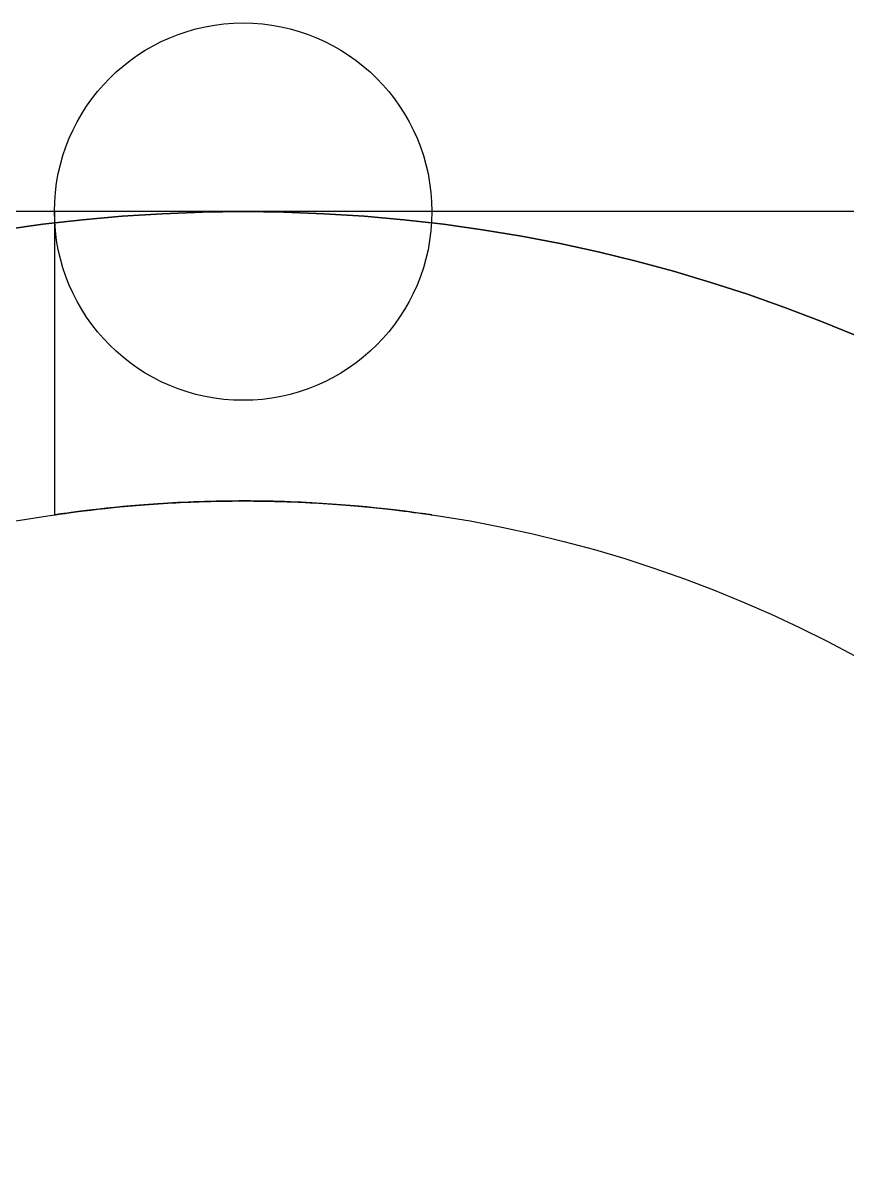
# Model space of a CAD drawing. Header units: millimetres. Extents: x -12.5 to 12.5, y -12.5 to 14.
# Drawn here: x -1.75 to 4.8, y 4.86 to 14 of the extents above; entities that cross this region are included whole.
import ezdxf

# ---------------------------------------------------------------- set-up
doc = ezdxf.new("R2010")
doc.units = ezdxf.units.MM
doc.layers.add('Body', color=7, linetype='CONTINUOUS')

msp = doc.modelspace()

# ---------------------------------------------------------------- linework, layer by layer
at = {"layer": 'Body'}
for p, q in [((12.5, 12.5, 40.7), (-12.5, 12.5, 40.7)), ((0, 12.5), (-12.5, 12.5)), ((0, 12.5), (-12.5, 12.5)), ((12.5, 12.5, 40.7), (-12.5, 12.5, 40.7)), ((-1.5, 12.5, 10), (-1.5, 10.0891, 10)), ((-1.5, 12.5, 10), (-1.5, 10.0891, 10)), ((12.5, 12.5), (0, 12.5)), ((12.5, 12.5), (0, 12.5))]:
    msp.add_line(p, q, dxfattribs=at)
for centre, radius in [((0, 12.5), 1.5), ((0, 12.5), 1.5), ((0, 0), 12.5), ((0, 0), 12.5), ((0, 0), 10.2), ((0, 0), 10.2), ((0, 0), 10.2), ((0, 0), 10.2), ((0, 0), 10.2), ((0, 0), 10.2)]:
    msp.add_circle(centre, radius, dxfattribs=at)
for start, end in [(90, -180), (90, -180), (0, 90), (0, 90)]:
    msp.add_arc((0, 0), 12.5, start, end, dxfattribs=at)
msp.add_open_spline([(-1.5, 10.0891, 10), (-1.49939, 10.088, 10.4177), (-1.32657, 10.119, 10.8463), (-0.95614, 10.1551, 11.1558), (-0.79312, 10.1705, 11.2915), (-0.58108, 10.1862, 11.4042), (-0.34752, 10.1941, 11.4592), (-0.11438, 10.2022, 11.5153), (0.1388, 10.2019, 11.5136), (0.37304, 10.1932, 11.4529), (0.85284, 10.1751, 11.3288), (1.19076, 10.1311, 10.996), (1.35724, 10.1093, 10.6387), (1.56068, 10.0804, 10.2049), (1.54717, 10.0832, 9.70256), (1.31446, 10.1149, 9.27737), (1.1383, 10.1375, 8.95427), (0.81437, 10.1767, 8.66085), (0.37304, 10.1932, 8.54713), (0.1564, 10.2013, 8.49099), (-0.07778, 10.2022, 8.48493), (-0.29689, 10.1957, 8.52968), (-0.51629, 10.1894, 8.57344), (-0.71949, 10.176, 8.66795), (-0.88168, 10.1618, 8.78647), (-1.30332, 10.1237, 9.09667), (-1.4994, 10.0877, 9.55597), (-1.5, 10.0891, 10)], degree=3, knots=[0, 0, 0, 0, 0.152007, 0.152007, 0.152007, 0.219028, 0.219028, 0.219028, 0.286049, 0.286049, 0.286049, 0.42256, 0.42256, 0.42256, 0.587769, 0.587769, 0.587769, 0.713967, 0.713967, 0.713967, 0.776218, 0.776218, 0.776218, 0.838469, 0.838469, 0.838469, 1, 1, 1, 1], dxfattribs=at)
msp.add_open_spline([(-1.5, 10.0891, 10), (-1.49939, 10.088, 10.4177), (-1.32657, 10.119, 10.8463), (-0.95614, 10.1551, 11.1558), (-0.79312, 10.1705, 11.2915), (-0.58108, 10.1862, 11.4042), (-0.34752, 10.1941, 11.4592), (-0.11438, 10.2022, 11.5153), (0.1388, 10.2019, 11.5136), (0.37304, 10.1932, 11.4529), (0.85284, 10.1751, 11.3288), (1.19076, 10.1311, 10.996), (1.35724, 10.1093, 10.6387), (1.56068, 10.0804, 10.2049), (1.54717, 10.0832, 9.70256), (1.31446, 10.1149, 9.27737), (1.1383, 10.1375, 8.95427), (0.81437, 10.1767, 8.66085), (0.37304, 10.1932, 8.54713), (0.1564, 10.2013, 8.49099), (-0.07778, 10.2022, 8.48493), (-0.29689, 10.1957, 8.52968), (-0.51629, 10.1894, 8.57344), (-0.71949, 10.176, 8.66795), (-0.88168, 10.1618, 8.78647), (-1.30332, 10.1237, 9.09667), (-1.4994, 10.0877, 9.55597), (-1.5, 10.0891, 10)], degree=3, knots=[0, 0, 0, 0, 0.152007, 0.152007, 0.152007, 0.219028, 0.219028, 0.219028, 0.286049, 0.286049, 0.286049, 0.42256, 0.42256, 0.42256, 0.587769, 0.587769, 0.587769, 0.713967, 0.713967, 0.713967, 0.776218, 0.776218, 0.776218, 0.838469, 0.838469, 0.838469, 1, 1, 1, 1], dxfattribs=at)

doc.saveas('drawing.dxf')
